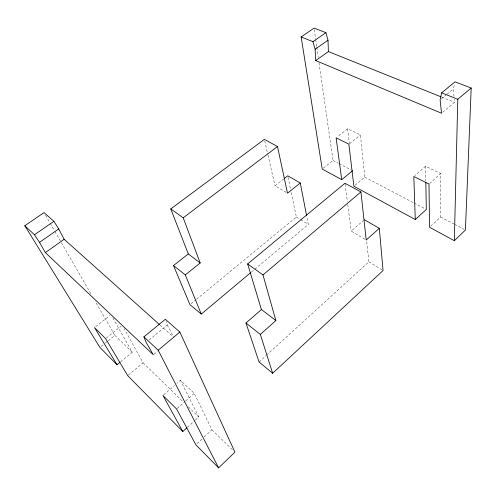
<?xml version="1.0" encoding="UTF-8"?>
<svg xmlns="http://www.w3.org/2000/svg" width="496" height="496" viewBox="0 0 496 496"><rect width="100%" height="100%" fill="white"/><g stroke="black" fill="none" stroke-linecap="round" stroke-linejoin="round"><path stroke-width="0.37" stroke-dasharray="2.48 1.86" d="M430.658 226.244L440.609 216.988L440.752 173.544L425.549 166.234L414.929 175.51M454.045 96.385L453.363 88.989L454.516 83.991M196.943 443.722L201.934 439.072M204.154 437.007L211.922 429.778L194.221 393.347L180.401 380.271L176.911 383.315M187.37 427.385L194.785 420.627M195.356 420.106L198.772 416.987L180.401 380.271M259.067 361.993L265.937 355.731M266.507 355.21L368.912 261.814L366.563 240.38M177.19 408.53L185.138 401.444M185.709 400.942L194.221 393.347M429.548 183.539L440.752 173.544M163.544 394.983L174.586 385.342M364.913 239.233L351.242 231.105L363.165 220.695M128.328 375.162L143.077 362.812L124.13 328.619M251.534 271.963L308.301 224.415L306.695 216.132M355.024 185.275L364.758 177.122L360.437 134.924L347.622 128.762L337.317 136.859M153.903 354.268L157.443 351.304M442.723 112.245L454.59 102.3L454.317 99.343M149.085 340.008L167.264 325.01L166.061 321.439M441.26 98.977L446.45 94.699M447.026 94.221L453.363 88.989M120.528 361.894L132.227 352.253L112.542 317.316M191.158 303.707L195.939 299.77M196.534 299.274L296.36 217.043L290.712 190.055M101.11 346.462L104.706 343.573M105.301 343.096L107.7 341.174M108.302 340.69L114.892 335.401L95.139 301.184M323.435 168.119L333.014 160.437L318.878 61.783M106.194 338.117L121.08 326.219M349.451 143.704L360.437 134.924M95.697 326.672L109.852 315.555M286.198 192.423L275.032 185.783L283.501 179.137M441.682 97.111L454.59 102.3M333.014 160.437L338.408 163.277M339.084 163.63L351.236 170.016M364.758 177.122L413.311 202.641M413.999 203L425.624 209.114M440.609 216.988L454.02 224.037M454.689 224.39L464.076 229.326M296.36 217.043L300.13 219.368M300.762 219.759L308.301 224.415M368.912 261.814L381.771 269.75M160.146 325.14L173.947 337.478M114.892 335.401L132.227 352.253M143.077 362.812L183.334 401.965M188.294 406.794L198.772 416.987M211.922 429.778L233.281 450.548M45.564 215.301L49.823 222.679M50.214 223.355L54.473 230.733M54.858 231.403L90.88 293.799M167.264 325.01L173.24 336.164M264.703 140.864L267.803 154.343M267.976 155.093L275.032 185.783M288.046 177.308L290.557 189.305M314.278 29.661L315.592 38.837M315.704 39.606L316.69 46.488M316.801 47.25L318.221 57.195M345.073 184.016L347.367 201.488M347.764 204.526L351.242 231.105M347.622 128.762L349.339 143.257M425.549 166.234L425.804 180.904"/><path stroke-width="0.74" d="M341.744 179.657L336.102 137.807L348.874 144.169L353.884 186.236L415.276 219.53L413.807 176.483L428.99 184.035L429.555 227.273L454.33 240.715L457.789 99.256L471.2 88.021L455.012 81.852L441.626 92.826L440.107 99.925L441.539 113.237L315.729 60.574L315.121 49.24L312.951 41.658L301.134 36.964L322.239 169.08L341.744 179.657L352.588 170.723M471.2 88.021L465.415 230.026L454.33 240.715M186.8 427.905L182.813 431.545L162.967 395.492L176.626 409.039L195.827 444.751L218.612 467.871L234.924 452.147L179.856 332.066L165.335 319.294L143.89 336.871L146.153 342.426L153.314 354.764L45.372 252.6L39.519 242.377L34.472 234.769L24.8 225.742L44.014 212.617L53.89 221.303L58.708 228.929L64.139 239.27L159.569 324.626M379.322 228.321L366.209 240.008L360.927 191.94L344.974 183.26L247.64 263.946L261.404 309.547L245.979 323.014L259.067 361.993L272.657 373.265L383.055 270.543L379.322 228.321L364.3 219.709M415.276 219.53L426.306 209.473L425.835 182.447M272.657 373.265L260.338 334.403L275.875 320.552L262.985 274.933L247.64 263.946M262.985 274.933L360.927 191.94M218.612 467.871L158.187 350.219L179.856 332.066M284.103 178.659L287.736 175.807L300.278 183.005L287.513 193.204L277.493 146.518L264.356 139.37L170.754 208.921L188.294 253.927L173.507 265.546L189.962 304.693L201.264 314.067L250.939 272.459M24.8 225.742L99.907 347.423L117.019 364.783L119.945 362.371M201.264 314.067L185.299 274.896L200.198 262.985L183.204 217.831L170.754 208.921M183.204 217.831L277.493 146.518M45.372 252.6L64.139 239.27M315.729 60.574L328.395 51.572L327.992 40.219L325.934 32.655L314.061 28.129L301.134 36.964M39.519 242.377L58.708 228.929M315.121 49.24L327.992 40.219M34.472 234.769L53.89 221.303M312.951 41.658L325.934 32.655M441.626 92.826L457.789 99.256M328.395 51.572L440.969 96.825M188.294 253.927L200.198 262.985M261.404 309.547L275.875 320.552M173.507 265.546L185.299 274.896M245.979 323.014L260.338 334.403M143.89 336.871L158.187 350.219M182.813 431.545L127.732 375.658L105.598 338.594L94.513 327.602L117.019 364.783M300.278 183.005L306.553 215.376"/></g></svg>
